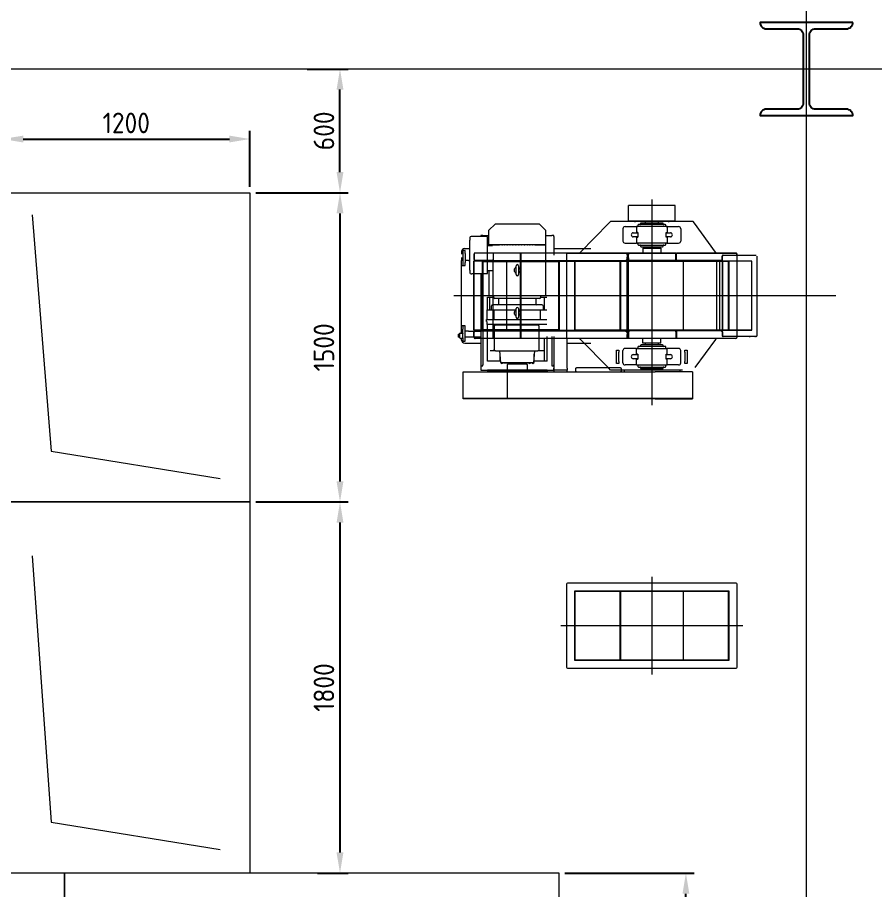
# Model space of a CAD drawing. Extents: x -681219 to -550379, y -242630 to -158199.
# Drawn here: x -559297 to -555133, y -223401 to -219167 of the extents above; entities that cross this region are included whole.
import ezdxf
from ezdxf.lldxf.tags import DXFTag

# ---------------------------------------------------------------- set-up
doc = ezdxf.new("R2010")
doc.units = 0
doc.header["$LTSCALE"] = 1000
doc.linetypes.add('DASHED2', pattern=[9.525, 6.35, -3.175])
doc.layers.get('0').update_dxf_attribs({"linetype": 'CONTINUOUS'})
doc.layers.get('Defpoints').update_dxf_attribs({"linetype": 'CONTINUOUS'})
for name, color, linetype in [('center', 253, 'CENTER2'), ('GY_Bj_Hatch', 9, 'CONTINUOUS'), ('interface', 251, 'DASHED2')]:
    doc.layers.add(name, color=color, linetype=linetype)
for name, color, linetype, lineweight in [('DIM', 7, 'CONTINUOUS', 18), ('famsun', 7, 'CONTINUOUS', 0), ('轴网_轴线', 1, 'CENTER2', 0)]:
    doc.layers.add(name, color=color, linetype=linetype, lineweight=lineweight)
doc.styles.add('ISOCP', font='isocp.shx', dxfattribs={"bigfont": 'gbcbig.shx'})
tags = doc.linetypes.add('CENTER2', pattern=[28.575, 19.05, -3.175, 3.175, -3.175]).pattern_tags.tags
tags[10:11] = [DXFTag(74, 4), DXFTag(75, 0), DXFTag(340, '0'), DXFTag(46, 0.0), DXFTag(50, 0.0), DXFTag(44, 0.0), DXFTag(45, 0.0)]
tags[8:9] = [DXFTag(74, 4), DXFTag(75, 0), DXFTag(340, '0'), DXFTag(46, 0.0), DXFTag(50, 0.0), DXFTag(44, 0.0), DXFTag(45, 0.0)]
tags[6:7] = [DXFTag(74, 4), DXFTag(75, 0), DXFTag(340, '0'), DXFTag(46, 0.0), DXFTag(50, 0.0), DXFTag(44, 0.0), DXFTag(45, 0.0)]
tags[4:5] = [DXFTag(74, 4), DXFTag(75, 0), DXFTag(340, '0'), DXFTag(46, 0.0), DXFTag(50, 0.0), DXFTag(44, 0.0), DXFTag(45, 0.0)]
doc.dimstyles.new('STD2', dxfattribs={"dimscale": 40, "dimtxt": 2.5, "dimasz": 2.5, "dimexe": 1, "dimexo": 0.7, "dimgap": 0.7, "dimtad": 1, "dimdec": 0, "dimdsep": 46, "dimtxsty": 'ISOCP', "dimcen": 2.5, "dimadec": 1, "dimazin": 2, "dimtfac": 1, "dimtdec": 0, "dimtmove": 0, "dimatfit": 3, "dimfxl": 0, "dimarcsym": 0})

# ---------------------------------------------------------------- blocks, each defined once
blk = doc.blocks.new('轴网8FA15DC97FB90233')
at = {"layer": 'GY_Bj_Hatch', "color": 255}
blk.add_lwpolyline([(-225, 7725), (225, 7725, -0.414214), (195, 7695), (45, 7695, 0.414214), (15, 7665), (15, 7335, 0.414214), (45, 7305), (195, 7305, -0.414214), (225, 7275), (-225, 7275, -0.414214), (-195, 7305), (-45, 7305, 0.414214), (-15, 7335), (-15, 7665, 0.414214), (-45, 7695), (-195, 7695, -0.414214)], format="xyb", close=True, dxfattribs=at)
at = {"layer": '轴网_轴线'}
for p, q in [((0, -1200), (0, 23700)), ((-1200, 7500), (44200, 7500))]:
    blk.add_line(p, q, dxfattribs=at)
blk = doc.blocks.new('*U99')
at = {"color": 0, "linetype": 'ByBlock', "lineweight": -2}
for p, q in [((-412, 202.5), (-412, -202.5)), ((407, 207.5), (-407, 207.5)), ((412, -202.5), (412, 202.5)), ((373.5, 169), (-373.5, 169)), ((-373.5, 169), (-373.5, 167.5)), ((373.5, 169), (-373.5, 169)), ((-373.5, 169), (-373.5, -169)), ((373.5, 167.5), (-373.5, 167.5)), ((-373.5, -166.9), (-373.5, 166.9)), ((-372, -164), (-372, 164)), ((-153.5, -167.5), (-153.5, 167.5)), ((-152, 167.5), (-152, -167.5)), ((145.2, 167.5), (-145.2, 167.5)), ((152, 167.5), (152, -167.5)), ((153.5, -167.5), (153.5, 167.5)), ((372, -164), (372, 164)), ((373.5, 169), (373.5, 167.5)), ((373.5, -169), (373.5, 169)), ((373.5, -166.9), (373.5, 166.9)), ((-373.5, -167.5), (373.5, -167.5)), ((-373.5, -169), (-373.5, -167.5)), ((-373.5, -169), (373.5, -169)), ((-373.5, -169), (373.5, -169)), ((145.2, -167.5), (-145.2, -167.5)), ((373.5, -169), (373.5, -167.5)), ((-407, -207.5), (407, -207.5))]:
    blk.add_line(p, q, dxfattribs=at)
for centre, radius, start, end in [((-407, 202.5), 5, 90, 180), ((407, 202.5), 5, 0, 90), ((-375.5, 164), 3.5, 0, 55.1501), ((375.5, 164), 3.5, 124.8499, 180), ((-375.5, -164), 3.5, 304.8499, 0), ((375.5, -164), 3.5, 180, 235.1501), ((-407, -202.5), 5, 180, 270), ((407, -202.5), 5, 270, 0)]:
    blk.add_arc(centre, radius, start, end, dxfattribs=at)
at = {"layer": 'center', "lineweight": -2, "ltscale": 6.187227}
for p, q in [((0, 237.5), (0, -237.5)), ((-442, 0), (442, 0))]:
    blk.add_line(p, q, dxfattribs=at)
blk = doc.blocks.new('TDTG112C0001XY_B_TDTG36-22_V_Mid_1')
at = {"color": 0, "linetype": 'ByBlock', "lineweight": -2}
for p, q in [((-412, 202.5), (-412, -202.5)), ((407, 207.5), (-407, 207.5)), ((412, -202.5), (412, 202.5)), ((373.5, 169), (-373.5, 169)), ((-373.5, 169), (-373.5, 167.5)), ((373.5, 169), (-373.5, 169)), ((-373.5, 169), (-373.5, -169)), ((373.5, 167.5), (-373.5, 167.5)), ((-373.5, -166.9), (-373.5, 166.9)), ((-372, -164), (-372, 164)), ((-153.5, -167.5), (-153.5, 167.5)), ((-152, 167.5), (-152, -167.5)), ((145.2, 167.5), (-145.2, 167.5)), ((152, 167.5), (152, -167.5)), ((153.5, -167.5), (153.5, 167.5)), ((372, -164), (372, 164)), ((373.5, 169), (373.5, 167.5)), ((373.5, -169), (373.5, 169)), ((373.5, -166.9), (373.5, 166.9)), ((-373.5, -167.5), (373.5, -167.5)), ((-373.5, -169), (-373.5, -167.5)), ((-373.5, -169), (373.5, -169)), ((-373.5, -169), (373.5, -169)), ((145.2, -167.5), (-145.2, -167.5)), ((373.5, -169), (373.5, -167.5)), ((-407, -207.5), (407, -207.5))]:
    blk.add_line(p, q, dxfattribs=at)
for centre, radius, start, end in [((-407, 202.5), 5, 90, 180), ((407, 202.5), 5, 0, 90), ((-375.5, 164), 3.5, 0, 55.1501), ((375.5, 164), 3.5, 124.8499, 180), ((-375.5, -164), 3.5, 304.8499, 0), ((375.5, -164), 3.5, 180, 235.1501), ((-407, -202.5), 5, 180, 270), ((407, -202.5), 5, 270, 0)]:
    blk.add_arc(centre, radius, start, end, dxfattribs=at)
at = {"layer": 'center', "lineweight": -2, "ltscale": 6.187227}
for p, q in [((0, 237.5), (0, -237.5)), ((-442, 0), (442, 0))]:
    blk.add_line(p, q, dxfattribs=at)
blk = doc.blocks.new('*U98')
at = {"color": 0, "linetype": 'ByBlock', "lineweight": -2}
for p, q in [((112.5, 437.5), (-112.5, 437.5)), ((-112.5, 435.5), (-112.5, 437.5)), ((-112.5, 364.5), (-112.5, 435.5)), ((112.5, 435.5), (112.5, 437.5)), ((112.5, 364.5), (112.5, 435.5)), ((-790.5, 317.5), (-760.5, 347.5)), ((-545.5, 347.5), (-760.5, 347.5)), ((-545.5, 347.5), (-515.5, 317.5)), ((-208.8, 351.5), (-347.1, 210.5)), ((-200, 360.5), (-208.8, 351.5)), ((-32.5, 360.5), (-200, 360.5)), ((-112.5, 362.5), (-112.5, 364.5)), ((112.5, 362.5), (-112.5, 362.5)), ((-68, 342.5), (-68, 338.5)), ((65, 345.5), (-65, 345.5)), ((-55, 350.5), (-55, 348)), ((52.5, 353), (-52.5, 353)), ((-32, 362.5), (-32.5, 362)), ((-32.5, 362), (32.5, 362)), ((-32.5, 362), (-32.5, 353)), ((32.5, 362), (32, 362.5)), ((32.5, 353), (32.5, 362)), ((200, 360.5), (32.5, 360.5)), ((55, 348), (55, 350.5)), ((68, 338.5), (68, 342.5)), ((112.5, 362.5), (112.5, 364.5)), ((206.6, 351.5), (200, 360.5)), ((309, 211.6), (206.6, 351.5)), ((-790.5, 246.5), (-790.5, 317.5)), ((-515.5, 317.5), (-515.5, 246.5)), ((-140, 325.5), (-140, 265.5)), ((-130, 335.5), (-75, 335.5)), ((-90, 305.5), (-70.9, 305.5)), ((75, 335.5), (-75, 335.5)), ((-75, 335.5), (-75, 307.5)), ((-68.7, 307.5), (-68.7, 283.5)), ((68.7, 283.5), (68.7, 307.5)), ((70.9, 305.5), (90, 305.5)), ((75, 335.5), (75, 307.5)), ((75, 335.5), (130, 335.5)), ((140, 325.5), (140, 265.5)), ((-883, 282), (-883, 275.5)), ((-883, 275.5), (-883, 269.5)), ((-883, 124.5), (-883, 269.5)), ((-873, 288), (-877, 288)), ((-866, 288), (-873, 288)), ((-800, 287), (-866, 287)), ((-820, 292.5), (-830, 292.5)), ((-830, 292.5), (-830, 287.5)), ((-830, 287.5), (-830, 287)), ((-820, 292.5), (-790.5, 292.5)), ((-820, 287.5), (-820, 292.5)), ((-820, 287.5), (-820, 287)), ((-798, 109), (-798, 285)), ((-515.5, 292.5), (-486, 292.5)), ((-476, 292.5), (-486, 292.5)), ((-476, 287.5), (-476, 292.5)), ((-476, 287.5), (-476, 197.5)), ((-130, 255.5), (-75, 255.5)), ((-70.9, 285.5), (-90, 285.5)), ((-75, 283.5), (-75, 255.5)), ((75, 255.5), (-75, 255.5)), ((90, 285.5), (70.9, 285.5)), ((75, 283.5), (75, 255.5)), ((75, 255.5), (130, 255.5)), ((-923, 214.5), (-923, 201.5)), ((-905, 219.5), (-917, 219.5)), ((-917, 219.5), (-917, 204.5)), ((-908, 229.5), (-883, 229.5)), ((-905, 204.5), (-905, 219.5)), ((-772.5, 242), (-798, 242)), ((-515.5, 246.5), (-790.5, 246.5)), ((-788.4, 246.3), (-790.3, 246.3)), ((-790.3, 246.3), (-790.3, 242)), ((-784.8, 246.3), (-788.4, 246.3)), ((-779.5, 246.3), (-784.8, 246.3)), ((-772.5, 246.3), (-779.5, 246.3)), ((-763.9, 246.3), (-772.5, 246.3)), ((-766.5, 246.3), (-766.5, 246.5)), ((-738.8, 246.3), (-763.9, 246.3)), ((-724.6, 246.3), (-727.3, 246.3)), ((-713, 246.3), (-715.7, 246.3)), ((-700.4, 246.3), (-703.1, 246.3)), ((-687.1, 246.3), (-689.8, 246.3)), ((-673.1, 246.3), (-675.8, 246.3)), ((-658.8, 246.3), (-661.5, 246.3)), ((-644.5, 246.3), (-647.2, 246.3)), ((-630.2, 246.3), (-632.9, 246.3)), ((-616.2, 246.3), (-618.9, 246.3)), ((-602.9, 246.3), (-605.6, 246.3)), ((-590.3, 246.3), (-593, 246.3)), ((-578.7, 246.3), (-581.4, 246.3)), ((-542.1, 246.3), (-567.2, 246.3)), ((-533.5, 246.3), (-542.1, 246.3)), ((-539.5, 246.5), (-539.5, 246.3)), ((-526.5, 246.3), (-533.5, 246.3)), ((-521.2, 246.3), (-526.5, 246.3)), ((-517.6, 246.3), (-521.2, 246.3)), ((-515.7, 246.3), (-517.6, 246.3)), ((-515.7, 246.3), (-515.7, 1.7)), ((-476, 229.5), (-295.9, 229.5)), ((-68, 252.5), (-68, 248.5)), ((-65, 245.5), (65, 245.5)), ((-55, 243), (-55, 240.5)), ((-52.5, 238), (52.5, 238)), ((-43, 230.5), (43, 230.5)), ((-43, 230.5), (-43, 207.5)), ((-32.5, 238), (-32.5, 230.5)), ((32.5, 230.5), (32.5, 238)), ((43, 230.5), (43, 207.5)), ((55, 240.5), (55, 243)), ((68, 248.5), (68, 252.5)), ((-923, 185.5), (-923, 171.5)), ((-917, 171.5), (-923, 171.5)), ((-923, 146.5), (-923, 171.5)), ((-917, 204.5), (-917, 161.5)), ((-905, 204.5), (-905, 161.5)), ((-889, 171.5), (-905, 171.5)), ((-889, 171.5), (-883, 171.5)), ((-862.9, 202.5), (-862.9, 176.5)), ((-861.5, 173), (-862.2, 170.1)), ((-861.8, 202.5), (-861.8, 176.5)), ((-772.4, 171.5), (-860.5, 171.5)), ((-857, 207.5), (-858, 207.5)), ((-765, 207.5), (-857, 207.5)), ((-772.4, 171.5), (-772.4, 167.5)), ((-770, 202.5), (-770, 174.3)), ((-769.1, 171.6), (-769.1, 169.5)), ((-768, 170.5), (-768, 169.5)), ((-768, 170.5), (-741.8, 170.5)), ((-768, 169.5), (-768, 167.5)), ((-120, 207.5), (-765, 207.5)), ((-741.8, 170.5), (-123.8, 170.5)), ((-123.8, 174.3), (-123.8, 170.5)), ((-123.8, 174.3), (-120, 174.3)), ((-123.8, 170.5), (-123.8, 167.5)), ((-121.1, 171.6), (-119, 169.5)), ((-120, 198.3), (-120, 207.5)), ((-117, 207.5), (-120, 207.5)), ((-120, 207.5), (-120, 187.5)), ((-120, 174.3), (-120, 187.5)), ((-120, 174.3), (-120, 186.7)), ((-120, 174.3), (-117, 174.3)), ((-117, 187.5), (-117, 207.5)), ((-114, 207.5), (-117, 207.5)), ((-117, 207.5), (-117, 187.5)), ((-117, 174.3), (-117, 187.5)), ((-117, 174.3), (-117, 187.5)), ((-114, 174.3), (-117, 174.3)), ((-112.9, 171.6), (-115, 169.5)), ((117, 207.5), (-114, 207.5)), ((-114, 207.5), (-114, 200.5)), ((-114, 187.5), (-114, 207.5)), ((-114, 174.3), (-114, 187.5)), ((-114, 184.5), (-114, 174.3)), ((-114, 174.3), (-110.2, 174.3)), ((-110.2, 174.3), (-110.2, 170.5)), ((-110.2, 170.5), (-110.2, 167.5)), ((163.3, 170.5), (-110.2, 170.5)), ((117, 174.3), (117, 207.5)), ((117, 170.5), (117, 207.5)), ((117, 207.5), (120, 207.5)), ((117, 207.5), (117, 207.5)), ((117, 174.3), (117, 170.5)), ((117, 174.3), (117, 174.3)), ((407, 207.5), (120, 207.5)), ((120, 170.5), (120, 207.5)), ((342.1, 170.5), (163.3, 170.5)), ((340.5, 174.3), (340.5, 192.5)), ((342.1, 174.3), (342.1, 192.5)), ((342.1, 170.5), (342.1, 167.5)), ((342.2, -192.5), (342.2, 192.5)), ((346.3, 197.5), (344.7, 197.5)), ((346.3, 197.5), (497.4, 197.5)), ((346.4, 197.5), (503.3, 197.5)), ((346.9, 197.5), (503.8, 197.5)), ((346.9, 197.5), (503.8, 197.5)), ((349.1, 197.5), (505.9, 197.5)), ((412, 197.5), (412, 202.5)), ((510.2, 192.5), (510.2, -192.5)), ((-923, -146.5), (-923, 146.5)), ((-923, 146.5), (-917, 146.5)), ((-917, 161.5), (-917, 146.5)), ((-917, 146.5), (-905, 146.5)), ((-905, 146.5), (-905, 161.5)), ((-863, -167.5), (-863, 167.5)), ((-861.9, 167.5), (-863, 167.5)), ((-861.9, -167.5), (-861.9, 167.5)), ((-860.5, 167.5), (-861.9, 167.5)), ((-772.4, 167.5), (-860.5, 167.5)), ((-770, 167.5), (-772.4, 167.5)), ((-770, 167.5), (-768, 167.5)), ((-770, -167.5), (-770, 167.5)), ((-768, 167.5), (-741.8, 167.5)), ((-741.8, 167.5), (-123.8, 167.5)), ((-703.4, -167.5), (-703.4, 167.5)), ((-659, 103), (-659, 145)), ((-647, 145), (-647, 103)), ((-123.8, 167.5), (-120, 167.5)), ((-120, -167.5), (-120, 167.5)), ((-117, 167.5), (-120, 167.5)), ((-117, -167.5), (-117, 167.5)), ((-117, -167.5), (-117, 167.5)), ((-114, 167.5), (-117, 167.5)), ((-110.3, 167.5), (-114, 167.5)), ((-114, -167.5), (-114, 167.5)), ((163.3, 167.5), (-110.2, 167.5)), ((342.1, 167.5), (163.3, 167.5)), ((313.8, 167.5), (313.8, -167.5)), ((328, 167.5), (328, -167.5)), ((340.5, 167.5), (340.5, -167.5)), ((342.1, 167.5), (342.2, 167.5)), ((342.1, 167.5), (342.1, -167.5)), ((342.1, 167.5), (342.1, 167.5)), ((484.7, 167.5), (370.3, 167.5)), ((370.3, 167.5), (370.3, -167.5)), ((484.8, -167.5), (484.7, 167.5)), ((-883, 124.5), (-883, 118.5)), ((-883, 118.5), (-883, 112)), ((-877, 106), (-873, 106)), ((-866, 106), (-873, 106)), ((-800, 107), (-866, 107)), ((-830, 107), (-830, -334.5)), ((-820, 107), (-820, -334.5)), ((-798, 122), (-772.5, 122)), ((-790.3, 122), (-790.3, 1.7)), ((-790.3, 1.7), (-788.4, 1.7)), ((-788.4, 1.7), (-784.8, 1.7)), ((-784.8, 1.7), (-779.5, 1.7)), ((-779.5, 1.7), (-772.5, 1.7)), ((-772.5, 1.7), (-763.9, 1.7)), ((-766.5, -8.5), (-766.5, 1.7)), ((-763.9, 1.7), (-738.8, 1.7)), ((-567.2, 1.7), (-542.1, 1.7)), ((-542.1, 1.7), (-533.5, 1.7)), ((-539.5, 1.7), (-539.5, -8.5)), ((-533.5, 1.7), (-526.5, 1.7)), ((-526.5, 1.7), (-521.2, 1.7)), ((-521.2, 1.7), (-517.6, 1.7)), ((-517.6, 1.7), (-515.7, 1.7)), ((-798, -67.5), (-798, -6.5)), ((-798, -6.5), (-785.5, -6.5)), ((-785.5, -67.5), (-785.5, -6.5)), ((-785.5, -6.5), (-766.5, -6.5)), ((-544.5, -13.5), (-761.5, -13.5)), ((-743, -39.5), (-743, -18.5)), ((-563, -18.5), (-563, -39.5)), ((-539.5, -6.5), (-520.5, -6.5)), ((-520.5, -67.5), (-520.5, -6.5)), ((-520.5, -6.5), (-510.2, -6.5)), ((-799.5, -115), (-799.5, -67.5)), ((-799.5, -67.5), (-765.5, -67.5)), ((-778, -59.5), (-778, -49.5)), ((-778, -67.5), (-778, -59.5)), ((-533, -44.5), (-773, -44.5)), ((-765.5, -115), (-765.5, -67.5)), ((-765.5, -67.5), (-755.1, -67.5)), ((-755.1, -67.5), (-659, -67.5)), ((-659, -104.2), (-659, -62.2)), ((-647, -62.2), (-647, -104.2)), ((-647, -67.5), (-550.9, -67.5)), ((-550.9, -67.5), (-540.5, -67.5)), ((-540.5, -115), (-540.5, -67.5)), ((-540.5, -67.5), (-510.2, -67.5)), ((-528, -49.5), (-528, -59.5)), ((-528, -59.5), (-528, -67.5)), ((-801.5, -115), (-765.5, -115)), ((-801.5, -125), (-801.5, -115)), ((-799.5, -139.5), (-799.5, -125)), ((-765.5, -115), (-754.5, -115)), ((-754.5, -115), (-551.5, -115)), ((-551.5, -115), (-540.5, -115)), ((-540.5, -115), (-510.2, -115)), ((-923, -171.5), (-923, -146.5)), ((-917, -146.5), (-923, -146.5)), ((-905, -146.5), (-917, -146.5)), ((-917, -146.5), (-917, -161.5)), ((-917, -204.5), (-917, -161.5)), ((-905, -161.5), (-905, -146.5)), ((-905, -204.5), (-905, -161.5)), ((-861.9, -167.5), (-863, -167.5)), ((-860.5, -167.5), (-861.9, -167.5)), ((-772.4, -167.5), (-860.5, -167.5)), ((-765.5, -139.5), (-799.5, -139.5)), ((-798, -316.5), (-798, -139.5)), ((-770, -167.5), (-772.4, -167.5)), ((-772.4, -171.5), (-772.4, -167.5)), ((-770, -167.5), (-768, -167.5)), ((-768, -169.5), (-768, -167.5)), ((-768, -167.5), (-741.8, -167.5)), ((-755.1, -139.5), (-765.5, -139.5)), ((-765.5, -149), (-765.5, -139.5)), ((-765.5, -149), (-765.5, -172.8)), ((-746.6, -142.5), (-759, -142.5)), ((-550.9, -139.5), (-755.1, -139.5)), ((-709.6, -142.5), (-746.6, -142.5)), ((-741.8, -167.5), (-123.8, -167.5)), ((-667.4, -142.5), (-709.6, -142.5)), ((-642.6, -142.5), (-667.4, -142.5)), ((-600.4, -142.5), (-642.6, -142.5)), ((-565.4, -142.5), (-600.4, -142.5)), ((-553, -142.5), (-565.4, -142.5)), ((-540.5, -139.5), (-550.9, -139.5)), ((-546.5, -172.8), (-546.5, -149)), ((-510.2, -139.5), (-540.5, -139.5)), ((-123.8, -167.5), (-120, -167.5)), ((-123.8, -170.5), (-123.8, -167.5)), ((-117, -167.5), (-120, -167.5)), ((-114, -167.5), (-117, -167.5)), ((-110.3, -167.5), (-114, -167.5)), ((-110.2, -170.5), (-110.2, -167.5)), ((163.3, -167.5), (-110.2, -167.5)), ((342.1, -167.5), (163.3, -167.5)), ((342.1, -167.5), (342.2, -167.5)), ((342.1, -167.5), (342.1, -167.5)), ((342.1, -170.5), (342.1, -167.5)), ((482.6, -167.5), (370.3, -167.5)), ((370.3, -167.5), (484.8, -167.5)), ((482.6, -167.5), (484.8, -167.5)), ((-940, -186.6), (-938.9, -185.5)), ((-940, -186.6), (-940, -200.4)), ((-938.9, -201.5), (-940, -200.4)), ((-938.9, -185.5), (-931.8, -185.5)), ((-931.8, -201.5), (-938.9, -201.5)), ((-931.8, -182.3), (-931.4, -181.5)), ((-931.8, -204.8), (-931.8, -182.3)), ((-931.4, -205.5), (-931.8, -204.8)), ((-930.3, -181.5), (-931.4, -181.5)), ((-930.3, -205.5), (-931.4, -205.5)), ((-930.3, -181.5), (-918.5, -181.5)), ((-930.3, -205.5), (-918.5, -205.5)), ((-917, -171.5), (-923, -171.5)), ((-923, -181.5), (-923, -171.5)), ((-923, -214.5), (-923, -205.5)), ((-918.5, -181.5), (-917.4, -181.5)), ((-918.5, -205.5), (-917.4, -205.5)), ((-917.4, -181.5), (-917, -182.3)), ((-917, -204.8), (-917.4, -205.5)), ((-917, -204.5), (-917, -219.5)), ((-889, -171.5), (-905, -171.5)), ((-830, -201.5), (-905, -201.5)), ((-905, -219.5), (-905, -204.5)), ((-889, -171.5), (-830, -171.5)), ((-862.9, -202.5), (-862.9, -176.5)), ((-861.5, -173), (-862.2, -170.1)), ((-861.8, -202.5), (-861.8, -176.5)), ((-772.4, -171.5), (-860.5, -171.5)), ((-857, -207.5), (-858, -207.5)), ((-765, -207.5), (-857, -207.5)), ((-770, -202.5), (-770, -174.3)), ((-769.1, -171.6), (-769.1, -169.5)), ((-768, -170.5), (-768, -169.5)), ((-768, -170.5), (-741.8, -170.5)), ((-765.5, -172.8), (-765.5, -237.2)), ((-120, -207.5), (-765, -207.5)), ((-741.8, -170.5), (-123.8, -170.5)), ((-546.5, -237.2), (-546.5, -172.8)), ((-521, -267.5), (-521, -208)), ((-520.5, -316.5), (-520.5, -208)), ((-508, -316.5), (-508, -196.9)), ((-486, -197.5), (-486, -334.5)), ((-476, -197.5), (-476, -334.5)), ((-475.5, -200.5), (-475.5, -350.5)), ((-421.5, -207.5), (-421.5, -207.5)), ((-410.5, -350.5), (-410.5, -206.1)), ((-208.8, -351.5), (-347.1, -210.5)), ((-123.8, -174.3), (-123.8, -170.5)), ((-123.8, -174.3), (-120, -174.3)), ((-121.1, -171.6), (-119, -169.5)), ((-120, -174.3), (-120, -187.5)), ((-120, -174.3), (-117, -174.3)), ((-120, -174.3), (-120, -186.7)), ((-120, -207.5), (-120, -187.5)), ((-120, -198.3), (-120, -207.5)), ((-117, -207.5), (-120, -207.5)), ((-117, -174.3), (-117, -187.5)), ((-114, -174.3), (-117, -174.3)), ((-117, -174.3), (-117, -187.5)), ((-117, -187.5), (-117, -207.5)), ((-117, -207.5), (-117, -187.5)), ((-114, -207.5), (-117, -207.5)), ((-112.9, -171.6), (-115, -169.5)), ((-114, -174.3), (-114, -187.5)), ((-114, -174.3), (-110.2, -174.3)), ((-114, -184.5), (-114, -174.3)), ((-114, -187.5), (-114, -207.5)), ((-114, -207.5), (-114, -200.5)), ((117, -207.5), (-114, -207.5)), ((163.3, -170.5), (-110.2, -170.5)), ((-110.2, -174.3), (-110.2, -170.5)), ((-43, -230.5), (-43, -207.5)), ((43, -230.5), (43, -207.5)), ((117, -170.5), (117, -207.5)), ((117, -174.3), (117, -170.5)), ((117, -174.3), (117, -207.5)), ((117, -174.3), (117, -174.3)), ((120, -207.5), (117, -207.5)), ((117, -207.5), (117, -207.5)), ((120, -170.5), (120, -207.5)), ((407, -207.5), (120, -207.5)), ((342.1, -170.5), (163.3, -170.5)), ((309, -211.6), (208.8, -348.5)), ((340.5, -174.3), (340.5, -192.5)), ((342.1, -174.3), (342.1, -192.5)), ((346.2, -197.5), (344.7, -197.5)), ((347, -197.5), (346.4, -197.5)), ((349.1, -197.5), (347, -197.5)), ((506, -197.5), (349.1, -197.5)), ((412, -197.5), (412, -202.5)), ((500, -197.5), (503.2, -197.5)), ((-917, -219.5), (-905, -219.5)), ((-908, -229.5), (-830, -229.5)), ((-765.5, -237.2), (-765.5, -261)), ((-546.5, -261), (-546.5, -237.2)), ((-476, -229.5), (-475.5, -229.5)), ((-410.5, -229.5), (-295.9, -229.5)), ((-68, -248.5), (-68, -252.5)), ((65, -245.5), (-65, -245.5)), ((-55, -240.5), (-55, -243)), ((52.5, -238), (-52.5, -238)), ((43, -230.5), (-43, -230.5)), ((-32.5, -230.5), (-32.5, -238)), ((32.5, -238), (32.5, -230.5)), ((55, -243), (55, -240.5)), ((68, -252.5), (68, -248.5)), ((-765.5, -267.5), (-785, -267.5)), ((-765.5, -267.5), (-765.5, -261)), ((-759, -267.5), (-765.5, -267.5)), ((-759, -267.5), (-746.6, -267.5)), ((-746.6, -267.5), (-597, -267.5)), ((-732, -323.5), (-736.9, -267.5)), ((-735.5, -316.5), (-735.5, -283.5)), ((-600.4, -267.5), (-565.4, -267.5)), ((-569.1, -267.5), (-574, -323.5)), ((-570.5, -316.5), (-570.5, -283.5)), ((-565.4, -267.5), (-553, -267.5)), ((-540.5, -267.5), (-553, -267.5)), ((-521, -267.5), (-540.5, -267.5)), ((-172, -273), (-172, -263)), ((-172, -263), (-160, -263)), ((-172, -318), (-172, -273)), ((-160, -263), (-160, -273)), ((-160, -318), (-160, -273)), ((-140, -325.5), (-140, -265.5)), ((-75, -255.5), (-130, -255.5)), ((-90, -285.5), (-70.9, -285.5)), ((-75, -255.5), (75, -255.5)), ((-75, -283.5), (-75, -255.5)), ((-68.7, -283.5), (-68.7, -307.5)), ((68.7, -307.5), (68.7, -283.5)), ((70.9, -285.5), (90, -285.5)), ((75, -283.5), (75, -255.5)), ((130, -255.5), (75, -255.5)), ((140, -325.5), (140, -265.5)), ((160, -273), (160, -263)), ((160, -263), (172, -263)), ((160, -273), (160, -318)), ((172, -263), (172, -273)), ((172, -273), (172, -318)), ((-830, -334.5), (-830, -339.5)), ((-820, -339.5), (-820, -334.5)), ((-785.5, -316.5), (-798, -316.5)), ((-735.5, -316.5), (-785.5, -316.5)), ((-732.6, -316.5), (-735.5, -316.5)), ((-734.5, -316.5), (-734.5, -321.5)), ((-732, -323.5), (-717.4, -323.5)), ((-719, -327.5), (-719, -323.5)), ((-587, -327.5), (-719, -327.5)), ((-717.4, -323.5), (-588.6, -323.5)), ((-700.5, -333.5), (-698.5, -331.5)), ((-700.5, -360.5), (-700.5, -333.5)), ((-607.5, -331.5), (-698.5, -331.5)), ((-684, -331.5), (-684, -327.5)), ((-622, -327.5), (-622, -331.5)), ((-607.5, -331.5), (-605.5, -333.5)), ((-605.5, -333.5), (-605.5, -360.5)), ((-588.6, -323.5), (-574, -323.5)), ((-587, -323.5), (-587, -327.5)), ((-570.5, -316.5), (-573.4, -316.5)), ((-571.5, -321.5), (-571.5, -316.5)), ((-520.5, -316.5), (-570.5, -316.5)), ((-508, -316.5), (-520.5, -316.5)), ((-486, -334.5), (-486, -339.5)), ((-476, -339.5), (-476, -334.5)), ((-172, -328), (-172, -318)), ((-160, -328), (-172, -328)), ((-160, -318), (-160, -328)), ((-75, -335.5), (-130, -335.5)), ((-70.9, -305.5), (-90, -305.5)), ((-75, -335.5), (-75, -307.5)), ((-75, -335.5), (75, -335.5)), ((-68, -338.5), (-68, -342.5)), ((68, -342.5), (68, -338.5)), ((90, -305.5), (70.9, -305.5)), ((75, -335.5), (75, -307.5)), ((130, -335.5), (75, -335.5)), ((160, -328), (160, -318)), ((172, -328), (160, -328)), ((172, -318), (172, -328)), ((-914.8, -368.5), (-702.3, -368.5)), ((-914.8, -498.5), (-914.8, -368.5)), ((-830, -339.5), (-830, -360.5)), ((-830, -339.5), (-820, -339.5)), ((-830, -360.5), (-798, -360.5)), ((-508, -360.5), (-798, -360.5)), ((-798, -360.5), (-798, -365.5)), ((-508, -365.5), (-798, -365.5)), ((-702.3, -368.5), (15.5, -368.5)), ((-702.3, -368.5), (-702.3, -498.5)), ((-700.5, -368.5), (-700.5, -365.5)), ((-605.5, -365.5), (-605.5, -368.5)), ((-508, -360.5), (-508, -365.5)), ((-508, -360.5), (-476, -360.5)), ((-486, -339.5), (-476, -339.5)), ((-476, -339.5), (-476, -360.5)), ((-475.5, -360.5), (-475.5, -350.5)), ((-465.5, -360.5), (-475.5, -360.5)), ((-475.5, -360.5), (-475.5, -368.5)), ((-420.5, -360.5), (-465.5, -360.5)), ((-410.5, -360.5), (-420.5, -360.5)), ((-410.5, -350.5), (-410.5, -360.5)), ((-410.5, -368.5), (-410.5, -360.5)), ((-369, -365.9), (-369, -353.5)), ((-368.9, -365.9), (-368.9, -353.5)), ((-368.9, -365.9), (-368.9, -353.5)), ((-368.7, -365.9), (-368.7, -353.5)), ((-363.9, -348.5), (-363.7, -348.5)), ((-363.7, -348.5), (-154.4, -348.5)), ((-200, -360.5), (-208.8, -351.5)), ((-135, -360.5), (-200, -360.5)), ((-149.4, -353.5), (-149.4, -365.9)), ((135, -360.5), (-135, -360.5)), ((-135, -360.5), (-135, -368.5)), ((-65, -345.5), (65, -345.5)), ((-55, -348), (-55, -350.5)), ((-52.5, -353), (52.5, -353)), ((-32.5, -353), (-32.5, -360.5)), ((197, -368.5), (15.5, -368.5)), ((32.5, -360.5), (32.5, -353)), ((55, -350.5), (55, -348)), ((149.4, -360.5), (135, -360.5)), ((135, -360.5), (135, -368.5)), ((197, -368.5), (197, -498.5)), ((-914.8, -498.5), (-702.3, -498.5)), ((-702.3, -498.5), (-914.8, -498.5)), ((-914.8, -500.5), (-914.8, -498.5)), ((-702.3, -500.5), (-914.8, -500.5)), ((-702.3, -498.5), (15.5, -498.5)), ((15.5, -498.5), (-702.3, -498.5)), ((15.5, -500.5), (-702.3, -500.5)), ((197, -498.5), (15.5, -498.5)), ((15.5, -498.5), (197, -498.5)), ((15.5, -500.5), (197, -500.5)), ((197, -498.5), (197, -500.5))]:
    blk.add_line(p, q, dxfattribs=at)
for centre, radius, start, end in [((-84.5, 383.5), 23, 270, 294.0706), ((-65, 342.5), 3, 90, 180), ((-57.5, 348), 2.5, 270, 0), ((-52.5, 350.5), 2.5, 90, 180), ((52.5, 350.5), 2.5, 0, 90), ((57.5, 348), 2.5, 180, 270), ((65, 342.5), 3, 0, 90), ((84.5, 383.5), 23, 245.9294, 270), ((-130, 325.5), 10, 90, 180), ((-90, 295.5), 10, 90, 270), ((-77, 307.5), 2, 270, 0), ((-71, 338.5), 3, 270, 0), ((71, 338.5), 3, 180, 270), ((77, 307.5), 2, 180, 270), ((90, 295.5), 10, 270, 90), ((130, 325.5), 10, 0, 90), ((-877, 282), 6, 90, 180), ((-800, 285), 2, 6.9683, 90), ((-800, 285), 2, 0, 6.9683), ((-130, 265.5), 10, 180, 270), ((-77, 283.5), 2, 0, 90), ((-71, 252.5), 3, 0, 90), ((71, 252.5), 3, 90, 180), ((77, 283.5), 2, 90, 180), ((130, 265.5), 10, 270, 0), ((-908, 214.5), 15, 90, 180), ((-65, 248.5), 3, 180, 270), ((-57.5, 243), 2.5, 0, 90), ((-52.5, 240.5), 2.5, 180, 270), ((52.5, 240.5), 2.5, 270, 0), ((57.5, 243), 2.5, 90, 180), ((65, 248.5), 3, 270, 0), ((-765, 202.5), 5, 90, 180), ((-742, 181.9), 29, 195.1942, 200.7686), ((-687, 186.9), 83.9, 188.6117, 191.9485), ((-123.8, 174.3), 3.8, 270, 315), ((-123.8, 174.3), 6.8, 270, 315), ((-123.8, 174.3), 3.8, 315, 0), ((-123.8, 174.3), 6.8, 315, 0), ((-110.2, 174.3), 6.8, 180, 225), ((-110.2, 174.3), 6.8, 203.3501, 225.45), ((-110.2, 174.3), 6.8, 225, 270), ((-110.2, 174.3), 3.8, 180, 225), ((-110.2, 174.3), 3.8, 203.3501, 225.45), ((-110.2, 174.3), 3.8, 225, 270), ((110.2, 174.3), 6.8, 358.6103, 0), ((317.1, 217.5), 10, 216.2051, 270), ((407, 202.5), 5, 0, 90), ((-653, 124), 15, 113.575, 246.425), ((-653, 145), 6, 0, 180), ((-653, 124), 15, 293.575, 66.425), ((-877, 112), 6, 180, 270), ((-800, 109), 2, 270, 353.0317), ((-800, 109), 2, 353.0317, 0), ((-653, 103), 6, 180, 0), ((-761.5, -8.5), 5, 180, 270), ((-748, -18.5), 5, 0, 90), ((-748, -39.5), 5, 270, 0), ((-558, -18.5), 5, 90, 180), ((-558, -39.5), 5, 180, 270), ((-544.5, -8.5), 5, 270, 0), ((-773, -49.5), 5, 90, 180), ((-653, -83.2), 15, 113.575, 246.425), ((-653, -62.2), 6, 0, 180), ((-653, -83.2), 15, 293.575, 66.425), ((-533, -49.5), 5, 0, 90), ((-653, -104.2), 6, 180, 0), ((-759, -149), 6.5, 90, 180), ((-553, -149), 6.5, 0, 90), ((-123.8, -174.3), 6.8, 45, 90), ((-110.2, -174.3), 6.8, 120.3124, 135.6163), ((-110.2, -174.3), 6.8, 90, 135), ((-687, -186.9), 83.9, 168.0515, 171.3883), ((-742, -181.9), 29, 159.2314, 164.8058), ((-765, -202.5), 5, 180, 270), ((-354.2, -217.5), 10, 44.4327, 90), ((-123.8, -174.3), 3.8, 45, 90), ((-123.8, -174.3), 3.8, 0, 45), ((-123.8, -174.3), 6.8, 0, 45), ((-110.2, -174.3), 6.8, 135, 180), ((-110.2, -174.3), 3.8, 135, 180), ((-110.2, -174.3), 3.8, 90, 135), ((-110.2, -174.3), 3.8, 120.3124, 135.6163), ((110.2, -174.3), 6.8, 0, 1.3897), ((317.1, -217.5), 10, 90, 143.7949), ((407, -202.5), 5, 270, 0), ((465.5, -200.5), 10, 0, 17.4497), ((-908, -214.5), 15, 180, 270), ((-71, -252.5), 3, 270, 0), ((-65, -248.5), 3, 90, 180), ((-57.5, -243), 2.5, 270, 0), ((-52.5, -240.5), 2.5, 90, 180), ((52.5, -240.5), 2.5, 0, 90), ((57.5, -243), 2.5, 180, 270), ((65, -248.5), 3, 0, 90), ((71, -252.5), 3, 180, 270), ((-759, -261), 6.5, 180, 270), ((-553, -261), 6.5, 270, 0), ((-130, -265.5), 10, 90, 180), ((-90, -295.5), 10, 90, 270), ((-77, -283.5), 2, 270, 0), ((77, -283.5), 2, 180, 270), ((90, -295.5), 10, 270, 90), ((130, -265.5), 10, 0, 90), ((-728, -321.5), 6.5, 180, 342.2881), ((-593, -321.5), 6.5, 246.8699, 293.1301), ((-593, -321.5), 6.5, 337.3801, 342.2881), ((-578, -321.5), 6.5, 197.7119, 0), ((-130, -325.5), 10, 180, 270), ((-77, -307.5), 2, 0, 90), ((-71, -338.5), 3, 0, 90), ((71, -338.5), 3, 90, 180), ((77, -307.5), 2, 90, 180), ((130, -325.5), 10, 270, 0), ((-65, -342.5), 3, 180, 270), ((-57.5, -348), 2.5, 0, 90), ((-52.5, -350.5), 2.5, 180, 270), ((52.5, -350.5), 2.5, 270, 0), ((57.5, -348), 2.5, 90, 180), ((65, -342.5), 3, 270, 0)]:
    blk.add_arc(centre, radius, start, end, dxfattribs=at)
for centre, major_axis, ratio, start_param, end_param in [((-858, 202.5), (0, 5), 0.965926, 0, 1.570796), ((-860.5, 176.5), (0, -9), 0.258819, 4.712389, 5.497787), ((-857, 202.5), (0, -5), 0.965926, 3.141593, 4.712389), ((-860.5, 176.5), (0, 5), 0.258819, 1.570796, 2.356194), ((-772.4, 176.5), (0, 5), 0.489049, 3.141593, 4.712389), ((-772.4, 176.5), (0, 9), 0.271694, 3.141593, 4.712389), ((338.5, 174.3), (0, 3.8), 0.529919, 3.141593, 4.712389), ((344.7, 192.5), (0, 5), 0.848048, 0, 1.570796), ((338.5, 174.3), (0, 6.8), 0.529919, 4.119423, 4.712389), ((346.3, 192.5), (0, -5), 0.848048, 3.141593, 4.712389), ((346.4, 192.5), (0, -5), 0.848048, 3.141642, 4.712438), ((-772.4, -176.5), (0, -9), 0.271694, 1.570796, 3.141593), ((-860.5, -176.5), (0, -9), 0.258819, 3.926991, 4.712389), ((-858, -202.5), (0, -5), 0.965926, 4.712389, 6.283185), ((-860.5, -176.5), (0, -5), 0.258819, 3.926991, 4.712389), ((-857, -202.5), (0, 5), 0.965926, 1.570796, 3.141593), ((-772.4, -176.5), (0, -5), 0.489049, 1.570796, 3.141593), ((338.5, -174.3), (0, -3.8), 0.529919, 1.570796, 3.141593), ((344.7, -192.5), (0, -5), 0.848048, 4.712389, 6.283185), ((338.5, -174.3), (0, -6.8), 0.529919, 1.570796, 2.163763), ((346.3, -192.5), (0, 5), 0.848048, 1.570796, 3.09796), ((346.4, -192.5), (0, 5), 0.848048, 1.570845, 3.141642), ((506, -192.5), (0, -5), 0.848048, 0.000049, 1.570845)]:
    blk.add_ellipse(centre, major_axis=major_axis, ratio=ratio, start_param=start_param, end_param=end_param, dxfattribs=at)
at = {"color": 0, "linetype": 'ByBlock', "lineweight": -2, "extrusion": (0, 0, -1)}
for centre, major_axis, ratio, start_param, end_param in [((-369.2, -365.9), (0, 2.6), 0.078459, 1.570796, 3.141593), ((-364, -353.5), (0, 5), 0.996917, 4.712389, 6.283185), ((-363.9, -353.5), (0, -5), 0.996917, 1.570796, 3.141593), ((-363.9, -353.5), (0, -5), 0.996917, 1.570796, 3.141593), ((-369.2, -365.9), (0, 4.6), 0.078459, 1.570796, 2.171493), ((-368.5, -365.9), (0, 4.6), 0.078459, 4.111692, 4.712389), ((-363.7, -353.5), (0, 5), 0.996917, 4.712389, 6.283185), ((-368.5, -365.9), (0, 2.6), 0.078459, 3.141593, 4.712389), ((-154.4, -353.5), (0, -5), 0.996917, 3.141593, 4.712389), ((-149.2, -365.9), (0, 2.6), 0.078459, 3.141593, 4.712389)]:
    blk.add_ellipse(centre, major_axis=major_axis, ratio=ratio, start_param=start_param, end_param=end_param, dxfattribs=at)
at = {"color": 0, "linetype": 'ByBlock', "lineweight": -2}
for points, knots in [([(-68.7, 307.5), (-68.7, 307.4), (-68.8, 307.2), (-68.8, 307), (-68.9, 306.8), (-69, 306.5), (-69.2, 306.2), (-69.5, 306), (-69.6, 305.9), (-69.9, 305.7), (-70, 305.7), (-70.2, 305.6), (-70.4, 305.6), (-70.6, 305.5), (-70.8, 305.5), (-70.9, 305.5)], [0, 0, 0, 0, 0.125, 0.125, 0.25, 0.25, 0.5, 0.5, 0.625, 0.625, 0.75, 0.75, 0.875, 0.875, 1, 1, 1, 1]), ([(70.9, 305.5), (70.6, 305.5), (70.4, 305.5), (70, 305.7), (69.9, 305.7), (69.6, 305.9), (69.5, 306), (69.3, 306.1), (69.2, 306.2), (69, 306.5), (69, 306.6), (68.9, 306.8), (68.8, 307), (68.8, 307.2), (68.7, 307.4), (68.7, 307.5)], [0, 0, 0, 0, 0.25, 0.25, 0.375, 0.375, 0.5, 0.5, 0.625, 0.625, 0.75, 0.75, 0.875, 0.875, 1, 1, 1, 1]), ([(-70.9, 285.5), (-70.6, 285.5), (-70.4, 285.5), (-70, 285.3), (-69.9, 285.3), (-69.6, 285.1), (-69.5, 285), (-69.3, 284.9), (-69.2, 284.8), (-69, 284.5), (-69, 284.4), (-68.9, 284.2), (-68.8, 284), (-68.8, 283.8), (-68.7, 283.6), (-68.7, 283.5)], [0, 0, 0, 0, 0.25, 0.25, 0.375, 0.375, 0.5, 0.5, 0.625, 0.625, 0.75, 0.75, 0.875, 0.875, 1, 1, 1, 1]), ([(68.7, 283.5), (68.7, 283.6), (68.8, 283.8), (68.8, 284), (68.9, 284.2), (69, 284.5), (69.2, 284.8), (69.5, 285), (69.6, 285.1), (69.9, 285.3), (70, 285.3), (70.2, 285.4), (70.4, 285.4), (70.6, 285.5), (70.8, 285.5), (70.9, 285.5)], [0, 0, 0, 0, 0.125, 0.125, 0.25, 0.25, 0.5, 0.5, 0.625, 0.625, 0.75, 0.75, 0.875, 0.875, 1, 1, 1, 1]), ([(-860.5, 167.5), (-860.8, 167.5), (-861.1, 167.7), (-861.7, 168.6), (-862, 169.3), (-862.2, 170.1)], [0, 0, 0, 0, 0.5, 0.5, 1, 1, 1, 1]), ([(-860.5, 171.5), (-860.6, 171.5), (-860.7, 171.5), (-860.9, 171.7), (-860.9, 171.8), (-861.1, 172), (-861.2, 172.2), (-861.3, 172.5), (-861.4, 172.7), (-861.5, 173)], [0, 0, 0, 0, 0.25, 0.25, 0.5, 0.5, 0.75, 0.75, 1, 1, 1, 1]), ([(-769.1, 171.6), (-768.9, 171.3), (-768.8, 171), (-768.4, 170.6), (-768.2, 170.5), (-768, 170.5)], [0, 0, 0, 0, 0.5, 0.5, 1, 1, 1, 1]), ([(-769.1, 169.5), (-768.9, 168.9), (-768.8, 168.4), (-768.4, 167.7), (-768.2, 167.5), (-768, 167.5)], [0, 0, 0, 0, 0.5, 0.5, 1, 1, 1, 1]), ([(-860.5, -167.5), (-860.7, -167.5), (-860.8, -167.6), (-861.1, -167.8), (-861.3, -168), (-861.6, -168.4), (-861.7, -168.7), (-862, -169.3), (-862.1, -169.7), (-862.2, -170.1)], [0, 0, 0, 0, 0.25, 0.25, 0.5, 0.5, 0.75, 0.75, 1, 1, 1, 1]), ([(-769.1, -169.5), (-768.9, -168.9), (-768.8, -168.4), (-768.4, -167.7), (-768.2, -167.5), (-768, -167.5)], [0, 0, 0, 0, 0.5, 0.5, 1, 1, 1, 1]), ([(-860.5, -171.5), (-860.7, -171.5), (-860.9, -171.6), (-861.2, -172.1), (-861.3, -172.5), (-861.5, -173)], [0, 0, 0, 0, 0.5, 0.5, 1, 1, 1, 1]), ([(-769.1, -171.6), (-768.9, -171.3), (-768.8, -171), (-768.4, -170.6), (-768.2, -170.5), (-768, -170.5)], [0, 0, 0, 0, 0.5, 0.5, 1, 1, 1, 1]), ([(-68.7, -283.5), (-68.7, -283.6), (-68.8, -283.8), (-68.8, -284), (-68.9, -284.2), (-69, -284.5), (-69.2, -284.8), (-69.5, -285), (-69.6, -285.1), (-69.9, -285.3), (-70, -285.3), (-70.2, -285.4), (-70.4, -285.4), (-70.6, -285.5), (-70.8, -285.5), (-70.9, -285.5)], [0, 0, 0, 0, 0.125, 0.125, 0.25, 0.25, 0.5, 0.5, 0.625, 0.625, 0.75, 0.75, 0.875, 0.875, 1, 1, 1, 1]), ([(70.9, -285.5), (70.6, -285.5), (70.4, -285.5), (70, -285.3), (69.9, -285.3), (69.6, -285.1), (69.5, -285), (69.3, -284.9), (69.2, -284.8), (69, -284.5), (69, -284.4), (68.9, -284.2), (68.8, -284), (68.8, -283.8), (68.7, -283.6), (68.7, -283.5)], [0, 0, 0, 0, 0.25, 0.25, 0.375, 0.375, 0.5, 0.5, 0.625, 0.625, 0.75, 0.75, 0.875, 0.875, 1, 1, 1, 1]), ([(-70.9, -305.5), (-70.6, -305.5), (-70.4, -305.5), (-70, -305.7), (-69.9, -305.7), (-69.6, -305.9), (-69.5, -306), (-69.3, -306.1), (-69.2, -306.2), (-69, -306.5), (-69, -306.6), (-68.9, -306.8), (-68.8, -307), (-68.8, -307.2), (-68.7, -307.4), (-68.7, -307.5)], [0, 0, 0, 0, 0.25, 0.25, 0.375, 0.375, 0.5, 0.5, 0.625, 0.625, 0.75, 0.75, 0.875, 0.875, 1, 1, 1, 1]), ([(68.7, -307.5), (68.7, -307.4), (68.8, -307.2), (68.8, -307), (68.9, -306.8), (69, -306.5), (69.2, -306.2), (69.5, -306), (69.6, -305.9), (69.9, -305.7), (70, -305.7), (70.2, -305.6), (70.4, -305.6), (70.6, -305.5), (70.8, -305.5), (70.9, -305.5)], [0, 0, 0, 0, 0.125, 0.125, 0.25, 0.25, 0.5, 0.5, 0.625, 0.625, 0.75, 0.75, 0.875, 0.875, 1, 1, 1, 1])]:
    blk.add_open_spline(points, degree=3, knots=knots, dxfattribs=at)
at = {"layer": 'center', "lineweight": -2, "ltscale": 12.969215}
for p, q in [((0, 467.5), (0, -530.5)), ((893, 0), (-960, 0))]:
    blk.add_line(p, q, dxfattribs=at)
at = {"layer": 'center'}
blk.add_line((-635.4, -207.5), (-635.4, 207.5), dxfattribs=at)
at = {"layer": 'interface'}
blk.add_lwpolyline([(-819.9, 167.5), (-450.9, 167.5), (-450.9, -167.5), (-819.9, -167.5)], close=True, dxfattribs=at)
blk = doc.blocks.new('*D182')
at = {"layer": 'Defpoints', "color": 0, "transparency": 16777216}
for p in [(-558168.7, -219756.3), (-559368.7, -220016.7), (-558168.7, -220016.7)]:
    blk.add_point(p, dxfattribs=at)
at = {"layer": 'DIM', "color": 0, "lineweight": -2, "transparency": 16777216}
for p, q in [((-559368.7, -219988.7), (-559368.7, -219716.3)), ((-558168.7, -219988.7), (-558168.7, -219716.3)), ((-559268.7, -219756.3), (-558268.7, -219756.3))]:
    blk.add_line(p, q, dxfattribs=at)
at = {"layer": 'DIM', "color": 0, "transparency": 16777216}
for points in [[(-559268.7, -219739.7), (-559268.7, -219773), (-559368.7, -219756.3)], [(-558268.7, -219739.7), (-558268.7, -219773), (-558168.7, -219756.3)]]:
    blk.add_solid(points, dxfattribs=at)
at = {"layer": 'DIM', "color": 0, "transparency": 16777216, "insert": (-558768.7, -219678.3), "char_height": 100, "attachment_point": 5, "style": 'ISOCP'}
blk.add_mtext('1200', dxfattribs=at)
blk = doc.blocks.new('*D183')
at = {"layer": 'Defpoints', "color": 0, "transparency": 16777216}
for p in [(-558168.7, -220016.7), (-558168.7, -221516.7), (-557731.8, -221516.7)]:
    blk.add_point(p, dxfattribs=at)
at = {"layer": 'DIM', "color": 0, "lineweight": -2, "transparency": 16777216}
for p, q in [((-558140.7, -220016.7), (-557691.8, -220016.7)), ((-557731.8, -220116.7), (-557731.8, -221416.7)), ((-558140.7, -221516.7), (-557691.8, -221516.7))]:
    blk.add_line(p, q, dxfattribs=at)
at = {"layer": 'DIM', "color": 0, "transparency": 16777216}
for points in [[(-557748.5, -220116.7), (-557715.1, -220116.7), (-557731.8, -220016.7)], [(-557748.5, -221416.7), (-557715.1, -221416.7), (-557731.8, -221516.7)]]:
    blk.add_solid(points, dxfattribs=at)
at = {"layer": 'DIM', "color": 0, "transparency": 16777216, "insert": (-557809.8, -220766.7), "char_height": 100, "attachment_point": 5, "rotation": 90, "style": 'ISOCP'}
blk.add_mtext('1500', dxfattribs=at)
blk = doc.blocks.new('*D167')
at = {"layer": 'Defpoints', "color": 0, "transparency": 16777216}
for p in [(-557918.9, -219416.7), (-557731.8, -219416.7), (-558168.7, -220016.7)]:
    blk.add_point(p, dxfattribs=at)
at = {"layer": 'DIM', "color": 0, "lineweight": -2, "transparency": 16777216}
for p, q in [((-557890.9, -219416.7), (-557691.8, -219416.7)), ((-557731.8, -219916.7), (-557731.8, -219516.7)), ((-558140.7, -220016.7), (-557691.8, -220016.7))]:
    blk.add_line(p, q, dxfattribs=at)
at = {"layer": 'DIM', "color": 0, "transparency": 16777216}
for points in [[(-557748.5, -219516.7), (-557715.1, -219516.7), (-557731.8, -219416.7)], [(-557748.5, -219916.7), (-557715.1, -219916.7), (-557731.8, -220016.7)]]:
    blk.add_solid(points, dxfattribs=at)
at = {"layer": 'DIM', "color": 0, "transparency": 16777216, "insert": (-557809.8, -219716.7), "char_height": 100, "attachment_point": 5, "rotation": 90, "style": 'ISOCP'}
blk.add_mtext('600', dxfattribs=at)
blk = doc.blocks.new('*D168')
at = {"layer": 'Defpoints', "color": 0, "transparency": 16777216}
for p in [(-558168.7, -221516.7), (-557868.7, -223316.7), (-557731.8, -223316.7)]:
    blk.add_point(p, dxfattribs=at)
at = {"layer": 'DIM', "color": 0, "lineweight": -2, "transparency": 16777216}
for p, q in [((-558140.7, -221516.7), (-557691.8, -221516.7)), ((-557731.8, -221616.7), (-557731.8, -223216.7)), ((-557840.7, -223316.7), (-557691.8, -223316.7))]:
    blk.add_line(p, q, dxfattribs=at)
at = {"layer": 'DIM', "color": 0, "transparency": 16777216}
for points in [[(-557748.5, -221616.7), (-557715.1, -221616.7), (-557731.8, -221516.7)], [(-557748.5, -223216.7), (-557715.1, -223216.7), (-557731.8, -223316.7)]]:
    blk.add_solid(points, dxfattribs=at)
at = {"layer": 'DIM', "color": 0, "transparency": 16777216, "insert": (-557809.8, -222416.7), "char_height": 100, "attachment_point": 5, "rotation": 90, "style": 'ISOCP'}
blk.add_mtext('1800', dxfattribs=at)
blk = doc.blocks.new('*D174')
at = {"layer": 'Defpoints', "color": 0, "transparency": 16777216}
for p in [(-556668.7, -223316.7), (-556053.5, -223316.7), (-556668.7, -225116.7)]:
    blk.add_point(p, dxfattribs=at)
at = {"layer": 'DIM', "color": 0, "lineweight": -2, "transparency": 16777216}
for p, q in [((-556640.7, -223316.7), (-556013.5, -223316.7)), ((-556053.5, -225016.7), (-556053.5, -223416.7)), ((-556640.7, -225116.7), (-556013.5, -225116.7))]:
    blk.add_line(p, q, dxfattribs=at)
at = {"layer": 'DIM', "color": 0, "transparency": 16777216}
for points in [[(-556070.1, -223416.7), (-556036.8, -223416.7), (-556053.5, -223316.7)], [(-556070.1, -225016.7), (-556036.8, -225016.7), (-556053.5, -225116.7)]]:
    blk.add_solid(points, dxfattribs=at)
at = {"layer": 'DIM', "color": 0, "transparency": 16777216, "insert": (-556131.5, -224216.7), "char_height": 100, "attachment_point": 5, "rotation": 90, "style": 'ISOCP'}
blk.add_mtext('1800', dxfattribs=at)

msp = doc.modelspace()

# ---------------------------------------------------------------- linework, layer by layer
at = {"layer": 'famsun'}
for p, q in [((-559224.7784, -220123.4166), (-559132.5159, -221270.2176)), ((-559132.5159, -221270.2176), (-558313.2643, -221402.0986)), ((-559224.5836, -221777.1326), (-559132.5159, -223070.2176)), ((-559132.5159, -223070.2176), (-558313.2643, -223202.0986))]:
    msp.add_line(p, q, dxfattribs=at)
for points in [[(-558168.721, -220016.6983), (-558168.721, -221516.6983), (-559368.721, -221516.6983), (-559368.721, -220016.6983)], [(-558168.721, -221516.6983), (-558168.721, -223316.6983), (-559368.721, -223316.6983), (-559368.721, -221516.6983)], [(-561468.721, -223316.6983), (-561468.721, -225116.6983), (-559068.721, -225116.6983), (-559068.721, -223316.6983)], [(-559068.721, -223316.6983), (-559068.721, -225116.6983), (-556668.721, -225116.6983), (-556668.721, -223316.6983)]]:
    msp.add_lwpolyline(points, close=True, dxfattribs=at)

# ---------------------------------------------------------------- block references
at = {"layer": 'famsun', "xscale": -1}
for name, p in [('轴网8FA15DC97FB90233', (-555468.721, -226916.6983)), ('TDTG112C0001XY_B_TDTG36-22_V_Mid_1', (-556218.721, -220516.5856)), ('*U99', (-556218.721, -222116.5856))]:
    msp.add_blockref(name, p, dxfattribs=at)
at = {"layer": 'famsun'}
msp.add_blockref('*U98', (-556218.721, -220516.5856), dxfattribs=at)

# ---------------------------------------------------------------- dimensions: what is measured, and where the dimension line sits
at = {"layer": 'DIM', "color": 2}
for base, p1, p2, picture, middle in [((-557731.8111, -219416.6983), (-558168.721, -220016.6983), (-557918.8691, -219416.6983), '*D167', (-557809.8111, -219716.6983)), ((-557731.8111, -223316.6983), (-558168.721, -221516.6983), (-557868.721, -223316.6983), '*D168', (-557809.8111, -222416.6983)), ((-556053.4612, -223316.6983), (-556668.721, -225116.6983), (-556668.721, -223316.6983), '*D174', (-556131.4612, -224216.6983))]:
    dim = msp.add_linear_dim(base=base, p1=p1, p2=p2, angle=90, dimstyle='STD2', override={"dimtmove": 1}, dxfattribs=at)
    dim.commit()
    dim.dimension.update_dxf_attribs({"geometry": picture, "text_midpoint": middle})
dim = msp.add_linear_dim(base=(-558168.721, -219756.3241), p1=(-559368.721, -220016.6983), p2=(-558168.721, -220016.6983), dimstyle='STD2', override={"dimtmove": 1}, dxfattribs=at)
dim.commit()
dim.dimension.update_dxf_attribs({"geometry": '*D182', "text_midpoint": (-558768.721, -219678.3143)})
dim = msp.add_linear_dim(base=(-557731.8111, -221516.6983), p1=(-558168.721, -220016.6983), p2=(-558168.721, -221516.6983), angle=90, dimstyle='STD2', dxfattribs=at)
dim.commit()
dim.dimension.update_dxf_attribs({"geometry": '*D183', "text_midpoint": (-557809.8111, -220766.6983)})

doc.saveas('drawing.dxf')
